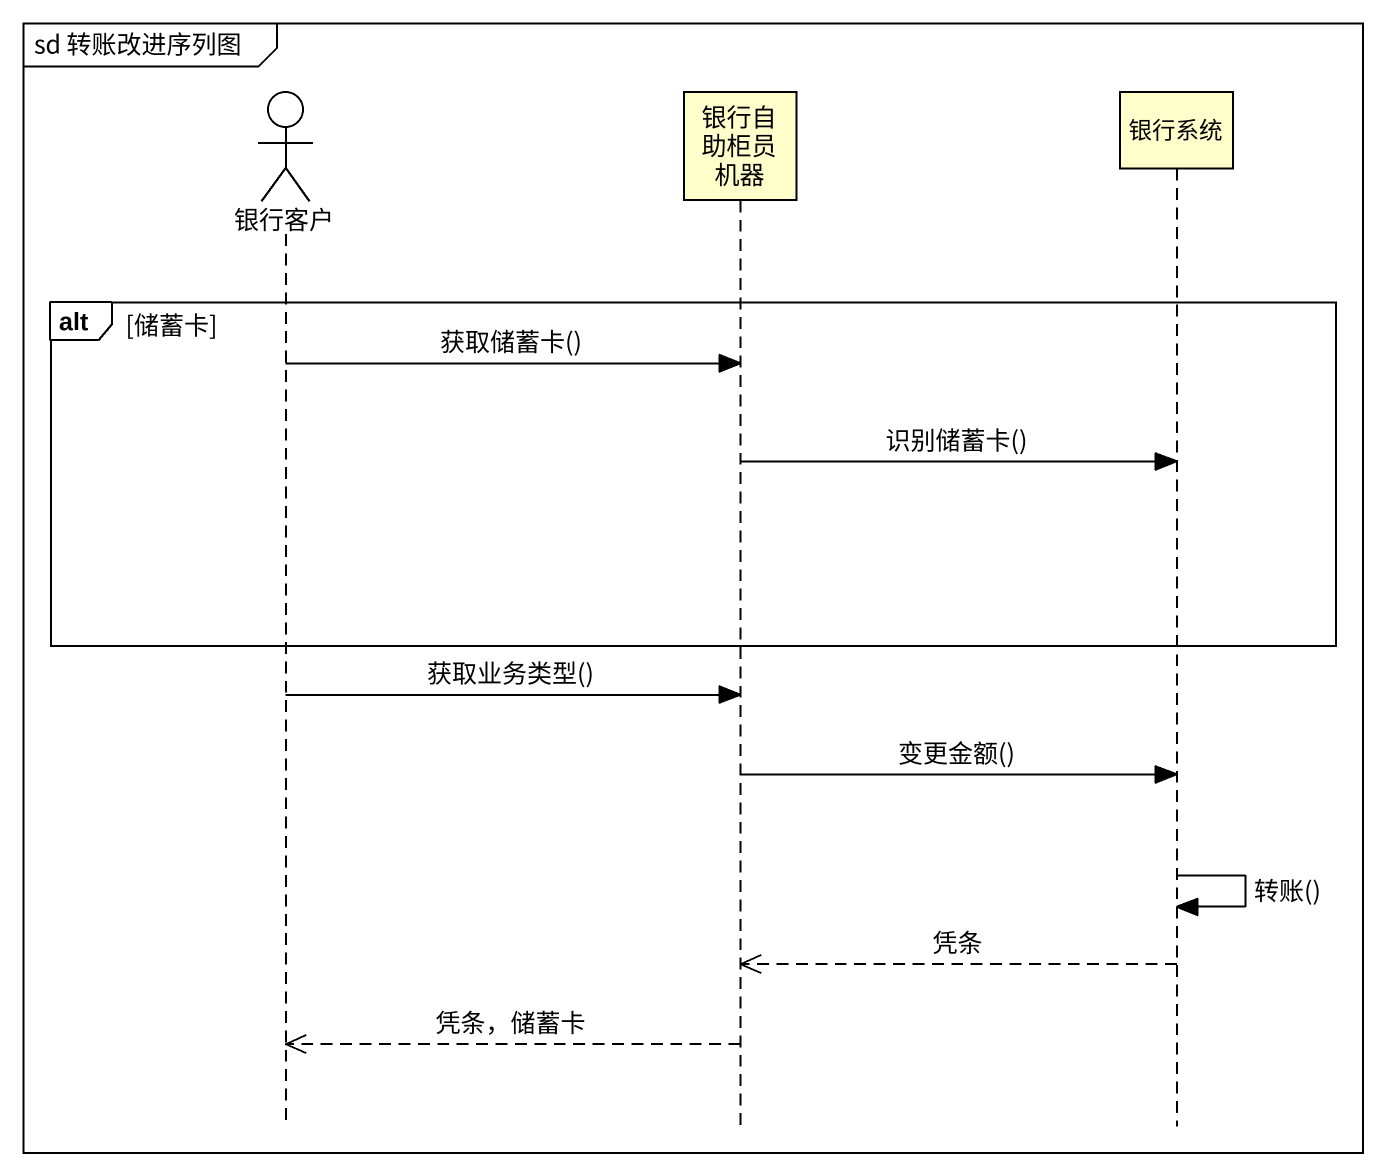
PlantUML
@startuml
mainframe sd 转账改进序列图
hide footbox
actor 银行客户
participant 银行自助柜员机器
participant 银行系统

alt 储蓄卡
  银行客户 -> 银行自助柜员机器 : 获取储蓄卡()
  银行自助柜员机器 -> 银行系统 : 识别储蓄卡()
end
银行客户 -> 银行自助柜员机器 : 获取业务类型()
银行自助柜员机器 -> 银行系统 : 变更金额()
银行系统 -> 银行系统 : 转账()
银行系统 -->> 银行自助柜员机器 : 凭条
银行自助柜员机器 -->> 银行客户 : 凭条，储蓄卡
@enduml
